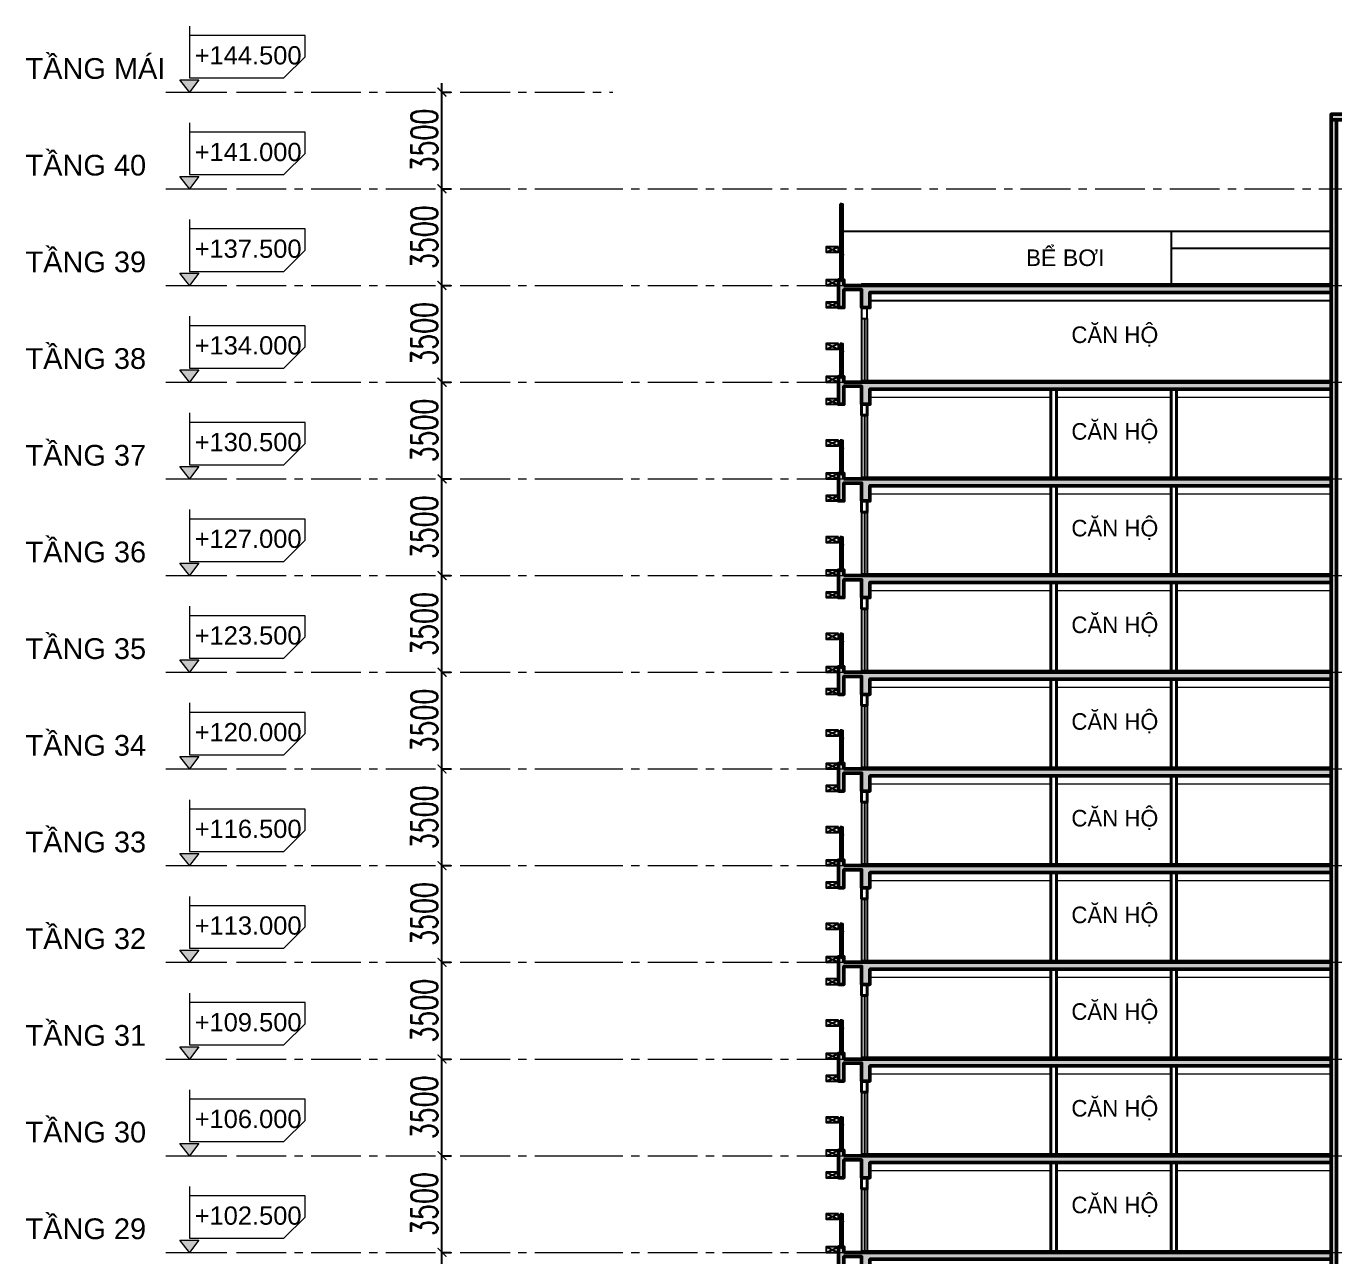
# Model space of a CAD drawing. Header units: millimetres. Extents: x 573003 to 1294762, y -9906 to 413061.
# Drawn here: x 1126753 to 1174097, y 116851 to 161362 of the extents above; entities that cross this region are included whole.
import ezdxf

# ---------------------------------------------------------------- set-up
doc = ezdxf.new("R2010")
doc.units = ezdxf.units.MM
doc.header["$MEASUREMENT"] = 0
doc.linetypes.add('HIDDEN', pattern=[0.375, 0.25, -0.125])
doc.linetypes.add('IMPORT-CE', pattern=[135, 90, -15, 15, -15])
doc.layers.get('DEFPOINTS').update_dxf_attribs({"color": 5, "lineweight": 0})
for name, color, linetype in [('A-ANNO-DIMS', 50, 'Continuous'), ('A-ANNO-ROOM', 50, 'Continuous'), ('A-ELEV-13FINE', 8, 'Continuous'), ('A-ELEV-15FINE', 1, 'Continuous'), ('A-ELEV-18LIGHT', 135, 'Continuous'), ('A-ELEV-40HEAVY', 90, 'Continuous'), ('A-ELEV-PATT 3', 251, 'Continuous'), ('A-FLOR-STRS', 1, 'Continuous'), ('A-GRID-01$0$A-ANNO-DIMS', 50, 'Continuous'), ('A-WALL-FNSH', 200, 'Continuous'), ('A-WALL-PATT', 251, 'Continuous'), ('HBA-DW-WIN', 1, 'Continuous')]:
    doc.layers.add(name, color=color, linetype=linetype)
for name, color, linetype, lineweight in [('KT-Chu viet', 255, 'Continuous', 20), ('KT-Kich thuoc', 159, 'Continuous', 18), ('KT-Net cat', 1, 'Continuous', 40), ('KT-Net cot', 2, 'Continuous', 50), ('KT-Net manh', 251, 'Continuous', 13), ('KT-Net thay', 7, 'Continuous', 25), ('KT-Net truc', 18, 'Continuous', 15), ('TEXT', 7, 'Continuous', 20)]:
    doc.layers.add(name, color=color, linetype=linetype, lineweight=lineweight)
doc.styles.add('Arial', font='arial.ttf')
doc.styles.add('DIM', font='vnsimli.shx', dxfattribs={"width": 0.7})
doc.styles.add('font unicode ccu', font='arial.ttf')
doc.styles.add('HBA-Text', font='GOTHIC.TTF')
doc.dimstyles.new('CCU  KT1-320 A1', dxfattribs={"dimscale": 320, "dimtxt": 3, "dimasz": 1, "dimexe": 1, "dimexo": 0, "dimgap": 0.5, "dimtad": 1, "dimdec": 0, "dimdsep": 46, "dimtxsty": 'DIM', "dimblk1": 'ARCHTICK', "dimblk2": 'ARCHTICK', "dimsah": 1, "dimcen": 0, "dimdle": 1, "dimclrd": 256, "dimclre": 256, "dimclrt": 31, "dimadec": 0, "dimazin": 0, "dimtfac": 1, "dimtdec": 0, "dimtix": 1, "dimtmove": 1, "dimatfit": 3, "dimldrblk": 'DOT', "dimfxl": 8, "dimtolj": 1, "dimarcsym": 0})

# ---------------------------------------------------------------- blocks, each defined once
blk = doc.blocks.new('_ARCHTICK')
at = {"color": 0, "linetype": 'ByBlock', "const_width": 0.15}
blk.add_lwpolyline([(-0.5, -0.5), (0.5, 0.5)], dxfattribs=at)
blk = doc.blocks.new('*D175')
at = {"layer": 'DEFPOINTS', "color": 0, "transparency": 16777216}
for p in [(0, 102500), (0, 102500), (0, 99000)]:
    blk.add_point(p, dxfattribs=at)
at = {"layer": 'KT-Kich thuoc', "lineweight": -2, "transparency": 16777216}
for p, q in [((0, 98680), (0, 102820)), ((0, 102500), (320, 102500)), ((0, 99000), (320, 99000))]:
    blk.add_line(p, q, dxfattribs=at)
at = {"layer": 'KT-Kich thuoc', "lineweight": -2, "transparency": 16777216, "xscale": 320, "yscale": 320, "zscale": 320}
for p, rotation in [((0, 102500), 90), ((0, 99000), 270)]:
    blk.add_blockref('_ARCHTICK', p, dxfattribs=dict(at, rotation=rotation))
at = {"layer": 'KT-Kich thuoc', "color": 31, "transparency": 16777216, "insert": (-640, 100750), "char_height": 960, "attachment_point": 5, "rotation": 90, "style": 'DIM'}
blk.add_mtext('\\A1;3500', dxfattribs=at)
blk = doc.blocks.new('_Dot')
at = {"color": 0, "linetype": 'ByBlock', "lineweight": -2}
blk.add_line((-0.5, 0), (-1, 0), dxfattribs=at)
at = {"color": 0, "linetype": 'ByBlock', "const_width": 0.5}
blk.add_lwpolyline([(-0.25, 0, 1), (0.25, 0, 1)], format="xyb", close=True, dxfattribs=at)
blk = doc.blocks.new('*D176')
at = {"layer": 'DEFPOINTS', "color": 0, "transparency": 16777216}
for p in [(0, 106000), (0, 106000), (0, 102500)]:
    blk.add_point(p, dxfattribs=at)
at = {"layer": 'KT-Kich thuoc', "lineweight": -2, "transparency": 16777216}
for p, q in [((0, 102180), (0, 106320)), ((0, 106000), (320, 106000)), ((0, 102500), (320, 102500))]:
    blk.add_line(p, q, dxfattribs=at)
at = {"layer": 'KT-Kich thuoc', "lineweight": -2, "transparency": 16777216, "xscale": 320, "yscale": 320, "zscale": 320}
for p, rotation in [((0, 106000), 90), ((0, 102500), 270)]:
    blk.add_blockref('_ARCHTICK', p, dxfattribs=dict(at, rotation=rotation))
at = {"layer": 'KT-Kich thuoc', "color": 31, "transparency": 16777216, "insert": (-640, 104250), "char_height": 960, "attachment_point": 5, "rotation": 90, "style": 'DIM'}
blk.add_mtext('\\A1;3500', dxfattribs=at)
blk = doc.blocks.new('*D177')
at = {"layer": 'DEFPOINTS', "color": 0, "transparency": 16777216}
for p in [(0, 109500), (0, 109500), (0, 106000)]:
    blk.add_point(p, dxfattribs=at)
at = {"layer": 'KT-Kich thuoc', "lineweight": -2, "transparency": 16777216}
for p, q in [((0, 105680), (0, 109820)), ((0, 109500), (320, 109500)), ((0, 106000), (320, 106000))]:
    blk.add_line(p, q, dxfattribs=at)
at = {"layer": 'KT-Kich thuoc', "lineweight": -2, "transparency": 16777216, "xscale": 320, "yscale": 320, "zscale": 320}
for p, rotation in [((0, 109500), 90), ((0, 106000), 270)]:
    blk.add_blockref('_ARCHTICK', p, dxfattribs=dict(at, rotation=rotation))
at = {"layer": 'KT-Kich thuoc', "color": 31, "transparency": 16777216, "insert": (-640, 107750), "char_height": 960, "attachment_point": 5, "rotation": 90, "style": 'DIM'}
blk.add_mtext('\\A1;3500', dxfattribs=at)
blk = doc.blocks.new('*D178')
at = {"layer": 'DEFPOINTS', "color": 0, "transparency": 16777216}
for p in [(0, 113000), (0, 113000), (0, 109500)]:
    blk.add_point(p, dxfattribs=at)
at = {"layer": 'KT-Kich thuoc', "lineweight": -2, "transparency": 16777216}
for p, q in [((0, 109180), (0, 113320)), ((0, 113000), (320, 113000)), ((0, 109500), (320, 109500))]:
    blk.add_line(p, q, dxfattribs=at)
at = {"layer": 'KT-Kich thuoc', "lineweight": -2, "transparency": 16777216, "xscale": 320, "yscale": 320, "zscale": 320}
for p, rotation in [((0, 113000), 90), ((0, 109500), 270)]:
    blk.add_blockref('_ARCHTICK', p, dxfattribs=dict(at, rotation=rotation))
at = {"layer": 'KT-Kich thuoc', "color": 31, "transparency": 16777216, "insert": (-640, 111250), "char_height": 960, "attachment_point": 5, "rotation": 90, "style": 'DIM'}
blk.add_mtext('\\A1;3500', dxfattribs=at)
blk = doc.blocks.new('*D179')
at = {"layer": 'DEFPOINTS', "color": 0, "transparency": 16777216}
for p in [(0, 116500), (0, 116500), (0, 113000)]:
    blk.add_point(p, dxfattribs=at)
at = {"layer": 'KT-Kich thuoc', "lineweight": -2, "transparency": 16777216}
for p, q in [((0, 112680), (0, 116820)), ((0, 116500), (320, 116500)), ((0, 113000), (320, 113000))]:
    blk.add_line(p, q, dxfattribs=at)
at = {"layer": 'KT-Kich thuoc', "lineweight": -2, "transparency": 16777216, "xscale": 320, "yscale": 320, "zscale": 320}
for p, rotation in [((0, 116500), 90), ((0, 113000), 270)]:
    blk.add_blockref('_ARCHTICK', p, dxfattribs=dict(at, rotation=rotation))
at = {"layer": 'KT-Kich thuoc', "color": 31, "transparency": 16777216, "insert": (-640, 114750), "char_height": 960, "attachment_point": 5, "rotation": 90, "style": 'DIM'}
blk.add_mtext('\\A1;3500', dxfattribs=at)
blk = doc.blocks.new('*D180')
at = {"layer": 'DEFPOINTS', "color": 0, "transparency": 16777216}
for p in [(0, 120000), (0, 120000), (0, 116500)]:
    blk.add_point(p, dxfattribs=at)
at = {"layer": 'KT-Kich thuoc', "lineweight": -2, "transparency": 16777216}
for p, q in [((0, 116180), (0, 120320)), ((0, 120000), (320, 120000)), ((0, 116500), (320, 116500))]:
    blk.add_line(p, q, dxfattribs=at)
at = {"layer": 'KT-Kich thuoc', "lineweight": -2, "transparency": 16777216, "xscale": 320, "yscale": 320, "zscale": 320}
for p, rotation in [((0, 120000), 90), ((0, 116500), 270)]:
    blk.add_blockref('_ARCHTICK', p, dxfattribs=dict(at, rotation=rotation))
at = {"layer": 'KT-Kich thuoc', "color": 31, "transparency": 16777216, "insert": (-640, 118250), "char_height": 960, "attachment_point": 5, "rotation": 90, "style": 'DIM'}
blk.add_mtext('\\A1;3500', dxfattribs=at)
blk = doc.blocks.new('*D181')
at = {"layer": 'DEFPOINTS', "color": 0, "transparency": 16777216}
for p in [(0, 123500), (0, 123500), (0, 120000)]:
    blk.add_point(p, dxfattribs=at)
at = {"layer": 'KT-Kich thuoc', "lineweight": -2, "transparency": 16777216}
for p, q in [((0, 119680), (0, 123820)), ((0, 123500), (320, 123500)), ((0, 120000), (320, 120000))]:
    blk.add_line(p, q, dxfattribs=at)
at = {"layer": 'KT-Kich thuoc', "lineweight": -2, "transparency": 16777216, "xscale": 320, "yscale": 320, "zscale": 320}
for p, rotation in [((0, 123500), 90), ((0, 120000), 270)]:
    blk.add_blockref('_ARCHTICK', p, dxfattribs=dict(at, rotation=rotation))
at = {"layer": 'KT-Kich thuoc', "color": 31, "transparency": 16777216, "insert": (-640, 121750), "char_height": 960, "attachment_point": 5, "rotation": 90, "style": 'DIM'}
blk.add_mtext('\\A1;3500', dxfattribs=at)
blk = doc.blocks.new('*D182')
at = {"layer": 'DEFPOINTS', "color": 0, "transparency": 16777216}
for p in [(0, 127000), (0, 127000), (0, 123500)]:
    blk.add_point(p, dxfattribs=at)
at = {"layer": 'KT-Kich thuoc', "lineweight": -2, "transparency": 16777216}
for p, q in [((0, 123180), (0, 127320)), ((0, 127000), (320, 127000)), ((0, 123500), (320, 123500))]:
    blk.add_line(p, q, dxfattribs=at)
at = {"layer": 'KT-Kich thuoc', "lineweight": -2, "transparency": 16777216, "xscale": 320, "yscale": 320, "zscale": 320}
for p, rotation in [((0, 127000), 90), ((0, 123500), 270)]:
    blk.add_blockref('_ARCHTICK', p, dxfattribs=dict(at, rotation=rotation))
at = {"layer": 'KT-Kich thuoc', "color": 31, "transparency": 16777216, "insert": (-640, 125250), "char_height": 960, "attachment_point": 5, "rotation": 90, "style": 'DIM'}
blk.add_mtext('\\A1;3500', dxfattribs=at)
blk = doc.blocks.new('*D183')
at = {"layer": 'DEFPOINTS', "color": 0, "transparency": 16777216}
for p in [(0, 130500), (0, 130500), (0, 127000)]:
    blk.add_point(p, dxfattribs=at)
at = {"layer": 'KT-Kich thuoc', "lineweight": -2, "transparency": 16777216}
for p, q in [((0, 126680), (0, 130820)), ((0, 130500), (320, 130500)), ((0, 127000), (320, 127000))]:
    blk.add_line(p, q, dxfattribs=at)
at = {"layer": 'KT-Kich thuoc', "lineweight": -2, "transparency": 16777216, "xscale": 320, "yscale": 320, "zscale": 320}
for p, rotation in [((0, 130500), 90), ((0, 127000), 270)]:
    blk.add_blockref('_ARCHTICK', p, dxfattribs=dict(at, rotation=rotation))
at = {"layer": 'KT-Kich thuoc', "color": 31, "transparency": 16777216, "insert": (-640, 128750), "char_height": 960, "attachment_point": 5, "rotation": 90, "style": 'DIM'}
blk.add_mtext('\\A1;3500', dxfattribs=at)
blk = doc.blocks.new('*D189')
at = {"layer": 'DEFPOINTS', "color": 0, "transparency": 16777216}
for p in [(0, 134000), (0, 134000), (0, 130500)]:
    blk.add_point(p, dxfattribs=at)
at = {"layer": 'KT-Kich thuoc', "lineweight": -2, "transparency": 16777216}
for p, q in [((0, 130180), (0, 134320)), ((0, 134000), (320, 134000)), ((0, 130500), (320, 130500))]:
    blk.add_line(p, q, dxfattribs=at)
at = {"layer": 'KT-Kich thuoc', "lineweight": -2, "transparency": 16777216, "xscale": 320, "yscale": 320, "zscale": 320}
for p, rotation in [((0, 134000), 90), ((0, 130500), 270)]:
    blk.add_blockref('_ARCHTICK', p, dxfattribs=dict(at, rotation=rotation))
at = {"layer": 'KT-Kich thuoc', "color": 31, "transparency": 16777216, "insert": (-640, 132250), "char_height": 960, "attachment_point": 5, "rotation": 90, "style": 'DIM'}
blk.add_mtext('\\A1;3500', dxfattribs=at)
blk = doc.blocks.new('*D190')
at = {"layer": 'DEFPOINTS', "color": 0, "transparency": 16777216}
for p in [(0, 137500), (0, 137500), (0, 134000)]:
    blk.add_point(p, dxfattribs=at)
at = {"layer": 'KT-Kich thuoc', "lineweight": -2, "transparency": 16777216}
for p, q in [((0, 133680), (0, 137820)), ((0, 137500), (320, 137500)), ((0, 134000), (320, 134000))]:
    blk.add_line(p, q, dxfattribs=at)
at = {"layer": 'KT-Kich thuoc', "lineweight": -2, "transparency": 16777216, "xscale": 320, "yscale": 320, "zscale": 320}
for p, rotation in [((0, 137500), 90), ((0, 134000), 270)]:
    blk.add_blockref('_ARCHTICK', p, dxfattribs=dict(at, rotation=rotation))
at = {"layer": 'KT-Kich thuoc', "color": 31, "transparency": 16777216, "insert": (-640, 135750), "char_height": 960, "attachment_point": 5, "rotation": 90, "style": 'DIM'}
blk.add_mtext('\\A1;3500', dxfattribs=at)
blk = doc.blocks.new('*D191')
at = {"layer": 'DEFPOINTS', "color": 0, "transparency": 16777216}
for p in [(0, 141000), (0, 141000), (0, 137500)]:
    blk.add_point(p, dxfattribs=at)
at = {"layer": 'KT-Kich thuoc', "lineweight": -2, "transparency": 16777216}
for p, q in [((0, 137180), (0, 141320)), ((0, 141000), (320, 141000)), ((0, 137500), (320, 137500))]:
    blk.add_line(p, q, dxfattribs=at)
at = {"layer": 'KT-Kich thuoc', "lineweight": -2, "transparency": 16777216, "xscale": 320, "yscale": 320, "zscale": 320}
for p, rotation in [((0, 141000), 90), ((0, 137500), 270)]:
    blk.add_blockref('_ARCHTICK', p, dxfattribs=dict(at, rotation=rotation))
at = {"layer": 'KT-Kich thuoc', "color": 31, "transparency": 16777216, "insert": (-640, 139250), "char_height": 960, "attachment_point": 5, "rotation": 90, "style": 'DIM'}
blk.add_mtext('\\A1;3500', dxfattribs=at)
blk = doc.blocks.new('*D192')
at = {"layer": 'DEFPOINTS', "color": 0, "transparency": 16777216}
for p in [(0, 144500), (0, 144500), (0, 141000)]:
    blk.add_point(p, dxfattribs=at)
at = {"layer": 'KT-Kich thuoc', "lineweight": -2, "transparency": 16777216}
for p, q in [((0, 140680), (0, 144820)), ((0, 144500), (320, 144500)), ((0, 141000), (320, 141000))]:
    blk.add_line(p, q, dxfattribs=at)
at = {"layer": 'KT-Kich thuoc', "lineweight": -2, "transparency": 16777216, "xscale": 320, "yscale": 320, "zscale": 320}
for p, rotation in [((0, 144500), 90), ((0, 141000), 270)]:
    blk.add_blockref('_ARCHTICK', p, dxfattribs=dict(at, rotation=rotation))
at = {"layer": 'KT-Kich thuoc', "color": 31, "transparency": 16777216, "insert": (-640, 142750), "char_height": 960, "attachment_point": 5, "rotation": 90, "style": 'DIM'}
blk.add_mtext('\\A1;3500', dxfattribs=at)
blk = doc.blocks.new('A$C61654A8E')
blk.add_hatch(color=256).paths.add_polyline_path([(-137, 178), (0, 0), (137, 178)])
blk.add_line((-341, 0), (341, 0))
for points in [[(0, 956), (0, 819)], [(-137, 178), (137, 178), (0, 0), (-137, 178)]]:
    blk.add_lwpolyline(points)
blk.add_lwpolyline([(1678, 512), (1678, 819), (0, 819), (0, 205), (1371, 205)], close=True)
blk = doc.blocks.new('coscaodotudong')
at = {"xscale": 0.8324273823791946, "yscale": 0.8324273823791946, "zscale": 0.8324273823791946}
blk.add_blockref('A$C61654A8E', (0, 0), dxfattribs=at)
at = {"layer": 'KT-Chu viet', "style": 'font unicode ccu'}
blk.add_attdef('%%P0.000', (64, 334), '', height=220, dxfattribs=at)
blk = doc.blocks.new('1')
at = {"layer": 'A-GRID-01$0$A-ANNO-DIMS'}
for p, q in [((-85207, -52456), (-84757, -52256)), ((-85207, -52256), (-84757, -52456))]:
    blk.add_line(p, q, dxfattribs=at)
at = {"layer": 'A-GRID-01$0$A-ANNO-DIMS', "elevation": 0}
blk.add_lwpolyline([(-84757, -52256), (-85207, -52256), (-85207, -52456), (-84757, -52456)], close=True, dxfattribs=at)
blk = doc.blocks.new('Floor-ST')
at = {"layer": 'A-WALL-PATT', "extrusion": (2.65424e-07, 2.87023e-18, 1)}
h = blk.add_hatch(color=256, dxfattribs=at)
h.dxf.hatch_style = 1
h.paths.add_polyline_path([(-57063, 0), (-39427, 0), (-39427, -250), (-56122, -250), (-56122, -800), (-56422, -800), (-56422, -150), (-57063, -150), (-57063, -800), (-57263, -800), (-57263, 200), (-57063, 200)])
at = {"layer": 'A-ANNO-DIMS', "extrusion": (2.65421e-07, 4.99413e-07, 1), "elevation": -2}
for points in [[(-57195, 200), (-57195, 1400)], [(-57145, 200), (-57145, 1400)]]:
    blk.add_lwpolyline(points, dxfattribs=at)
at = {"layer": 'A-ANNO-DIMS', "extrusion": (2.65421e-07, 4.99413e-07, 1), "elevation": -1}
blk.add_lwpolyline([(-57077, 200), (-57263, 200), (-57263, 188), (-57077, 188)], close=True, dxfattribs=at)
at = {"layer": 'A-ELEV-13FINE', "extrusion": (2.65421e-07, 4.99413e-07, 1)}
blk.add_line((-56222, 2300, -1), (-56222, 0, -1), dxfattribs=at)
at = {"layer": 'A-ELEV-13FINE', "extrusion": (2.65421e-07, 4.99413e-07, 1), "elevation": -1}
for points in [[(-56322, 2300), (-56322, 50)], [(-39427, 50), (-56222, 50)]]:
    blk.add_lwpolyline(points, dxfattribs=at)
at = {"layer": 'A-ELEV-15FINE', "linetype": 'Continuous', "extrusion": (2.65421e-07, 4.99413e-07, 1), "elevation": -2}
for points in [[(-57145, 1120), (-57120, 1120)], [(-57145, 1110), (-57120, 1110)], [(-57145, 365), (-57120, 365)], [(-57145, 355), (-57120, 355)]]:
    blk.add_lwpolyline(points, dxfattribs=at)
at = {"layer": 'A-ELEV-15FINE', "linetype": 'Continuous', "extrusion": (2.65421e-07, 4.99413e-07, 1), "elevation": -1}
for points in [[(-57097, 1102), (-57100, 1102), (-57100, 1127), (-57097, 1127)], [(-57097, 372), (-57100, 372), (-57100, 347), (-57097, 347)]]:
    blk.add_lwpolyline(points, close=True, dxfattribs=at)
at = {"layer": 'A-ELEV-15FINE', "extrusion": (2.65421e-07, 4.99413e-07, 1), "elevation": -1}
for points in [[(-57235, 205), (-57213, 205), (-57213, 200), (-57235, 200)], [(-57105, 205), (-57127, 205), (-57127, 200), (-57105, 200)]]:
    blk.add_lwpolyline(points, close=True, dxfattribs=at)
at = {"layer": 'A-ELEV-15FINE', "extrusion": (2.65421e-07, 4.99413e-07, 1), "elevation": -2}
for points in [[(-57228, 205), (-57228, 208), (-57219, 208), (-57219, 205)], [(-57112, 205), (-57112, 208), (-57120, 208), (-57120, 205)]]:
    blk.add_lwpolyline(points, dxfattribs=at)
at = {"layer": 'A-ELEV-15FINE', "linetype": 'HIDDEN', "extrusion": (2.65421e-07, 4.99413e-07, 1), "elevation": -2}
for points in [[(-57219, 200), (-57219, 123), (-57228, 123), (-57228, 200)], [(-57120, 200), (-57120, 123), (-57112, 123), (-57112, 200)]]:
    blk.add_lwpolyline(points, dxfattribs=at)
at = {"layer": 'A-ELEV-18LIGHT', "extrusion": (2.65421e-07, 4.99413e-07, 1), "elevation": -2}
blk.add_lwpolyline([(-57100, 265), (-57105, 260), (-57115, 260), (-57120, 265), (-57120, 1395), (-57115, 1400), (-57105, 1400), (-57100, 1395), (-57100, 265)], dxfattribs=at)
at = {"layer": 'A-ELEV-40HEAVY', "extrusion": (2.65421e-07, 4.99413e-07, 1)}
blk.add_line((-57063, 200, -2), (-57263, 200, -2), dxfattribs=at)
at = {"layer": 'A-ELEV-40HEAVY', "extrusion": (2.65421e-07, 4.99413e-07, 1), "elevation": -1}
blk.add_lwpolyline([(-56422, 0), (-56422, 0)], dxfattribs=at)
at = {"layer": 'A-ELEV-PATT 3', "linetype": 'Continuous', "extrusion": (2.65421e-07, 4.99413e-07, 1)}
for p, q in [((-57116, 261, -2), (-57116, 1399, -2)), ((-57110, 260, -2), (-57110, 1400, -2)), ((-57103, 261, -2), (-57103, 1399, -2))]:
    blk.add_line(p, q, dxfattribs=at)
at = {"layer": 'A-GRID-01$0$A-ANNO-DIMS', "extrusion": (2.65421e-07, 4.99413e-07, 1)}
blk.add_line((-57145, 1400, -2), (-57195, 1400, -2), dxfattribs=at)
at = {"layer": 'A-GRID-01$0$A-ANNO-DIMS', "extrusion": (2.65421e-07, 4.99413e-07, 1), "elevation": -1}
blk.add_lwpolyline([(-57263, 1265), (-57263, 1285), (-57195, 1285), (-57195, 1265)], close=True, dxfattribs=at)
at = {"layer": 'HBA-DW-WIN', "ltscale": 5, "extrusion": (2.65421e-07, 4.99413e-07, 1), "elevation": -1}
blk.add_lwpolyline([(-56222, 50), (-56422, 50), (-56422, 0), (-56222, 0)], close=True, dxfattribs=at)
at = {"layer": 'KT-Net cat', "elevation": -167}
for points in [[(-49570, 0), (-49570, 3250), (-49370, 3250), (-49370, 0)], [(-45220, 0), (-45220, 3250), (-45020, 3250), (-45020, 0)]]:
    blk.add_lwpolyline(points, close=True, dxfattribs=at)
at = {"layer": 'KT-Net cat', "extrusion": (2.65424e-07, 2.87652e-18, 1), "elevation": -1}
blk.add_lwpolyline([(-56422, 2700), (-56422, 2300), (-56222, 2300), (-56222, 2700)], dxfattribs=at)
at = {"layer": 'KT-Net cot', "extrusion": (6.02556e-07, 6.46625e-18, 1), "elevation": -1}
blk.add_lwpolyline([(-57063, 0), (-39427, 0), (-39427, -250), (-56122, -250), (-56122, -800), (-56422, -800), (-56422, -150), (-57063, -150), (-57063, -800), (-57263, -800), (-57263, 200), (-57063, 200), (-57063, 0)], dxfattribs=at)
at = {"layer": 'KT-Net manh', "extrusion": (2.65421e-07, 4.99413e-07, 1), "elevation": -1}
for points in [[(-49570, 2950), (-56122, 2950)], [(-45220, 2950), (-49370, 2950)], [(-39427, 2950), (-45020, 2950)]]:
    blk.add_lwpolyline(points, dxfattribs=at)
at = {"layer": 'KT-Net thay', "extrusion": (2.65421e-07, 4.99413e-07, 1)}
blk.add_line((-56422, 2300, -1), (-56422, 0, -1), dxfattribs=at)
at = {"layer": 'A-GRID-01$0$A-ANNO-DIMS', "extrusion": (2.65421e-07, 4.99413e-07, 1), "rotation": 0.000326779722162424}
for p in [(27494, 53657, -1), (27494, 52457, -1), (27494, 51657, -1)]:
    blk.add_blockref('1', p, dxfattribs=at)
blk = doc.blocks.new('A$C52FE36A4')
at = {"layer": 'A-ANNO-ROOM', "ltscale": 800, "extrusion": (2.65424e-07, 1.15182e-05, 1), "insert": (1743, 960, 4), "char_height": 600, "width": 6000, "attachment_point": 2, "text_direction": (1, 0, 0), "style": 'HBA-Text'}
blk.add_mtext('CĂN H{\\fArial|b0|i0|c0|p34;Ộ}', dxfattribs=at)
blk = doc.blocks.new('Levels')
at = {"layer": 'KT-Kich thuoc'}
for p, q in [((-9998.9, 144500), (-7793.2, 144500)), ((-9998.9, 141000, 0), (-7793.2, 141000, 0)), ((-9998.9, 137500, 0), (-7793.2, 137500, 0)), ((-9998.9, 134000, 0), (-7793.2, 134000, 0)), ((-9998.9, 130500, 0), (-7793.2, 130500, 0)), ((-9998.9, 127000, 0), (-7793.2, 127000, 0)), ((-9998.9, 123500, 0), (-7793.2, 123500, 0)), ((-9998.9, 120000, 0), (-7793.2, 120000, 0)), ((-9998.9, 116500, 0), (-7793.2, 116500, 0)), ((-9998.9, 113000, 0), (-7793.2, 113000, 0)), ((-9998.9, 109500, 0), (-7793.2, 109500, 0)), ((-9998.9, 106000, 0), (-7793.2, 106000, 0)), ((-9998.9, 102500, 0), (-7793.2, 102500, 0))]:
    blk.add_line(p, q, dxfattribs=at)
at = {"layer": 'KT-Net truc', "linetype": 'IMPORT-CE', "ltscale": 20, "elevation": 0}
for points in [[(-7437.9, 144500), (6189, 144500)], [(-7437.9, 141000), (6189, 141000)], [(-7437.9, 137500), (6189, 137500)], [(-7437.9, 134000), (6189, 134000)], [(-7437.9, 130500), (6189, 130500)], [(-7437.9, 127000), (6189, 127000)], [(-7437.9, 123500), (6189, 123500)], [(-7437.9, 120000), (6189, 120000)], [(-7437.9, 116500), (6189, 116500)], [(-7437.9, 113000), (6189, 113000)], [(-7437.9, 109500), (6189, 109500)], [(-7437.9, 106000), (6189, 106000)], [(-7437.9, 102500), (6189, 102500)]]:
    blk.add_lwpolyline(points, dxfattribs=at)
at = {"layer": 'KT-Chu viet', "xscale": 3, "yscale": 3, "zscale": 3}
for p, values in [((-9146.4, 144500), {'%%P0.000': '+144.500'}), ((-9146.4, 141000, 0), {'%%P0.000': '+141.000'}), ((-9146.4, 137500, 0), {'%%P0.000': '+137.500'}), ((-9146.4, 134000, 0), {'%%P0.000': '+134.000'}), ((-9146.4, 130500, 0), {'%%P0.000': '+130.500'}), ((-9146.4, 127000, 0), {'%%P0.000': '+127.000'}), ((-9146.4, 123500, 0), {'%%P0.000': '+123.500'}), ((-9146.4, 120000, 0), {'%%P0.000': '+120.000'}), ((-9146.4, 116500, 0), {'%%P0.000': '+116.500'}), ((-9146.4, 113000, 0), {'%%P0.000': '+113.000'}), ((-9146.4, 109500, 0), {'%%P0.000': '+109.500'}), ((-9146.4, 106000, 0), {'%%P0.000': '+106.000'}), ((-9146.4, 102500, 0), {'%%P0.000': '+102.500'})]:
    blk.add_blockref('coscaodotudong', p, dxfattribs=at).add_auto_attribs(values)
at = {"layer": 'TEXT', "char_height": 750, "width": 5299.69, "attachment_point": 1, "style": 'Arial'}
for s, insert in [('TẦNG MÁI', (-15078.7, 145729.8, 0)), ('TẦNG 40', (-15078.7, 142229.8, 0)), ('TẦNG 39', (-15078.7, 138729.8, 0)), ('TẦNG 38', (-15078.7, 135229.8, 0)), ('TẦNG 37', (-15078.7, 131729.8, 0)), ('TẦNG 36', (-15078.7, 128229.8, 0)), ('TẦNG 35', (-15078.7, 124729.8, 0)), ('TẦNG 34', (-15078.7, 121229.8, 0)), ('TẦNG 33', (-15078.7, 117729.8, 0)), ('TẦNG 32', (-15078.7, 114229.8, 0)), ('TẦNG 31', (-15078.7, 110729.8, 0)), ('TẦNG 30', (-15078.7, 107229.8, 0)), ('TẦNG 29', (-15078.7, 103729.8, 0))]:
    blk.add_mtext(s, dxfattribs=dict(at, insert=insert))
at = {"layer": 'KT-Kich thuoc'}
for base, p1, p2, picture, middle in [((0, 144500), (0, 141000), (0, 144500), '*D192', (-640, 142750)), ((0, 141000), (0, 137500), (0, 141000), '*D191', (-640, 139250)), ((0, 137500), (0, 134000), (0, 137500), '*D190', (-640, 135750)), ((0, 134000), (0, 130500), (0, 134000), '*D189', (-640, 132250)), ((0, 130500), (0, 127000), (0, 130500), '*D183', (-640, 128750)), ((0, 127000), (0, 123500), (0, 127000), '*D182', (-640, 125250)), ((0, 123500), (0, 120000), (0, 123500), '*D181', (-640, 121750)), ((0, 120000), (0, 116500), (0, 120000), '*D180', (-640, 118250)), ((0, 116500), (0, 113000), (0, 116500), '*D179', (-640, 114750)), ((0, 113000), (0, 109500), (0, 113000), '*D178', (-640, 111250)), ((0, 109500), (0, 106000), (0, 109500), '*D177', (-640, 107750)), ((0, 106000), (0, 102500), (0, 106000), '*D176', (-640, 104250)), ((0, 102500), (0, 99000), (0, 102500), '*D175', (-640, 100750))]:
    dim = blk.add_linear_dim(base=base, p1=p1, p2=p2, angle=90, dimstyle='CCU  KT1-320 A1', dxfattribs=at)
    dim.commit()
    dim.dimension.update_dxf_attribs({"geometry": picture, "text_midpoint": middle})

msp = doc.modelspace()

# ---------------------------------------------------------------- hatches: boundary and pattern name
at = {"layer": 'A-WALL-PATT', "extrusion": (2.45682e-18, 7.53123e-06, 1)}
h = msp.add_hatch(color=256, dxfattribs=at)
h.dxf.hatch_style = 1
h.paths.add_polyline_path([(1174197, 475.6), (1173996.8, 475.6), (1173996.8, 157975.6), (1174197, 157975.6)])
h.paths.add_polyline_path([(1177347.1, 475.6), (1177147, 475.6), (1177147, 157975.6), (1177347.1, 157975.6)])
h.paths.add_polyline_path([(1173996.8, 157975.6), (1177347.1, 157975.6), (1177347.1, 158175.6), (1173996.8, 158175.6)])
at = {"layer": 'A-WALL-PATT', "extrusion": (2.65424e-07, 1.12124e-05, 1)}
h = msp.add_hatch(color=256, dxfattribs=at)
h.dxf.hatch_style = 1
h.paths.add_polyline_path([(1156361.3, 151975.6), (1173996.8, 151975.6), (1173996.8, 151725.6), (1157301.4, 151725.6), (1157301.4, 151175.6), (1157001.4, 151175.6), (1157001.4, 151825.6), (1156361.3, 151825.6), (1156361.3, 151175.6), (1156161.3, 151175.6), (1156161.3, 152175.6), (1156361.3, 152175.6)])
h = msp.add_hatch(color=256, dxfattribs=at)
h.dxf.hatch_style = 1
h.paths.add_polyline_path([(1156361.3, 148475.6), (1173996.8, 148475.6), (1173996.8, 148225.6), (1157301.4, 148225.6), (1157301.4, 147675.6), (1157001.4, 147675.6), (1157001.4, 148325.6), (1156361.3, 148325.6), (1156361.3, 147675.6), (1156161.3, 147675.6), (1156161.3, 148675.6), (1156361.3, 148675.6)])

# ---------------------------------------------------------------- linework, layer by layer
at = {"layer": 'A-ANNO-DIMS', "extrusion": (2.65421e-07, 1.17119e-05, 1), "elevation": -13}
for points in [[(1156229.1, 152175.6), (1156229.1, 154925.7)], [(1156279.1, 152175.6), (1156279.1, 154925.7)], [(1156229.1, 148675.6), (1156229.1, 149875.6)], [(1156279.1, 148675.6), (1156279.1, 149875.6)]]:
    msp.add_lwpolyline(points, dxfattribs=at)
at = {"layer": 'A-ANNO-DIMS', "extrusion": (2.65421e-07, 1.17119e-05, 1), "elevation": -12.6}
for points in [[(1156346.9, 152175.6), (1156161.3, 152175.6), (1156161.3, 152163.6), (1156346.9, 152163.6)], [(1156346.9, 148675.6), (1156161.3, 148675.6), (1156161.3, 148663.6), (1156346.9, 148663.6)]]:
    msp.add_lwpolyline(points, close=True, dxfattribs=at)
at = {"layer": 'A-ELEV-13FINE', "extrusion": (2.65421e-07, 1.17119e-05, 1)}
for p, q in [((1157001.4, 150775.6, -14.1), (1157001.4, 148475.6, -14.1)), ((1157201.4, 150775.6, -14.1), (1157201.4, 148475.6, -14.1))]:
    msp.add_line(p, q, dxfattribs=at)
for points, elevation in [([(1173996.8, 152025.7), (1157201.4, 152025.6)], -12.6), ([(1173996.8, 151425.7), (1157301.4, 151425.6)], -12.6), ([(1157101.4, 150775.6), (1157101.4, 148525.6)], -12), ([(1173996.8, 148525.7), (1157201.4, 148525.6)], -12.6)]:
    msp.add_lwpolyline(points, dxfattribs=dict(at, elevation=elevation))
at = {"layer": 'A-ELEV-15FINE', "linetype": 'Continuous', "extrusion": (2.65421e-07, 1.17119e-05, 1), "elevation": -13}
for points in [[(1156279.1, 153095.6), (1156304.1, 153095.6)], [(1156279.1, 153085.6), (1156304.1, 153085.6)], [(1156279.1, 152340.6), (1156304.1, 152340.6)], [(1156279.1, 152330.6), (1156304.1, 152330.6)], [(1156279.1, 149595.6), (1156304.1, 149595.6)], [(1156279.1, 149585.6), (1156304.1, 149585.6)], [(1156279.1, 148840.6), (1156304.1, 148840.6)], [(1156279.1, 148830.6), (1156304.1, 148830.6)]]:
    msp.add_lwpolyline(points, dxfattribs=at)
at = {"layer": 'A-ELEV-15FINE', "linetype": 'Continuous', "extrusion": (2.65421e-07, 1.17119e-05, 1), "elevation": -12.6}
for points in [[(1156326.9, 153078.1), (1156324.1, 153078.1), (1156324.1, 153103.1), (1156326.9, 153103.1)], [(1156326.9, 152348.1), (1156324.1, 152348.1), (1156324.1, 152323.1), (1156326.9, 152323.1)], [(1156326.9, 149578.1), (1156324.1, 149578.1), (1156324.1, 149603.1), (1156326.9, 149603.1)], [(1156326.9, 148848.1), (1156324.1, 148848.1), (1156324.1, 148823.1), (1156326.9, 148823.1)]]:
    msp.add_lwpolyline(points, close=True, dxfattribs=at)
at = {"layer": 'A-ELEV-15FINE', "extrusion": (2.65421e-07, 1.17119e-05, 1), "elevation": -12.6}
for points in [[(1156189.3, 152180.9), (1156211.1, 152180.9), (1156211.1, 152175.6), (1156189.3, 152175.6)], [(1156318.9, 152180.9), (1156297.1, 152180.9), (1156297.1, 152175.6), (1156318.9, 152175.6)], [(1156189.3, 148680.9), (1156211.1, 148680.9), (1156211.1, 148675.6), (1156189.3, 148675.6)], [(1156318.9, 148680.9), (1156297.1, 148680.9), (1156297.1, 148675.6), (1156318.9, 148675.6)]]:
    msp.add_lwpolyline(points, close=True, dxfattribs=at)
at = {"layer": 'A-ELEV-15FINE', "extrusion": (2.65421e-07, 1.17119e-05, 1), "elevation": -13}
for points in [[(1156196, 152180.9), (1156196, 152183.9), (1156204.4, 152183.9), (1156204.4, 152180.9)], [(1156312.2, 152180.9), (1156312.2, 152183.9), (1156303.8, 152183.9), (1156303.8, 152180.9)], [(1156196, 148680.9), (1156196, 148683.9), (1156204.4, 148683.9), (1156204.4, 148680.9)], [(1156312.2, 148680.9), (1156312.2, 148683.9), (1156303.8, 148683.9), (1156303.8, 148680.9)]]:
    msp.add_lwpolyline(points, dxfattribs=at)
at = {"layer": 'A-ELEV-15FINE', "linetype": 'HIDDEN', "extrusion": (2.65421e-07, 1.17119e-05, 1), "elevation": -13}
for points in [[(1156204.4, 152175.6), (1156204.4, 152099), (1156196, 152099), (1156196, 152175.6)], [(1156303.8, 152175.6), (1156303.8, 152099), (1156312.2, 152099), (1156312.2, 152175.6)], [(1156204.4, 148675.6), (1156204.4, 148599), (1156196, 148599), (1156196, 148675.6)], [(1156303.8, 148675.6), (1156303.8, 148599), (1156312.2, 148599), (1156312.2, 148675.6)]]:
    msp.add_lwpolyline(points, dxfattribs=at)
at = {"layer": 'A-ELEV-18LIGHT', "extrusion": (2.65421e-07, 1.17119e-05, 1), "elevation": -13}
for points in [[(1156324.1, 152240.6), (1156319.1, 152235.6), (1156309.1, 152235.6), (1156304.1, 152240.6), (1156304.1, 154920.7), (1156309.1, 154925.7), (1156319.1, 154925.7), (1156324.1, 154920.7), (1156324.1, 152240.6)], [(1156324.1, 148740.6), (1156319.1, 148735.6), (1156309.1, 148735.6), (1156304.1, 148740.6), (1156304.1, 149870.6), (1156309.1, 149875.6), (1156319.1, 149875.6), (1156324.1, 149870.6), (1156324.1, 148740.6)]]:
    msp.add_lwpolyline(points, dxfattribs=at)
at = {"layer": 'A-ELEV-40HEAVY', "extrusion": (2.65421e-07, 1.17119e-05, 1)}
for p, q in [((1156361.3, 152175.6, -15.1), (1156161.3, 152175.6, -15.1)), ((1156361.3, 148675.6, -15), (1156161.3, 148675.6, -15))]:
    msp.add_line(p, q, dxfattribs=at)
at = {"layer": 'A-ELEV-40HEAVY', "extrusion": (2.65421e-07, 1.17119e-05, 1), "elevation": -12}
for points in [[(1157001.4, 151975.6), (1157001.4, 151975.6)], [(1157001.4, 148475.6), (1157001.4, 148475.6)]]:
    msp.add_lwpolyline(points, dxfattribs=at)
at = {"layer": 'A-ELEV-PATT 3', "linetype": 'Continuous', "extrusion": (2.65421e-07, 1.17119e-05, 1)}
for p, q in [((1156307.7, 152237, -15.1), (1156307.7, 154924.3, -14.8)), ((1156314.1, 152235.6, -15.1), (1156314.1, 154925.7, -14.8)), ((1156320.4, 152237, -15.1), (1156320.4, 154924.3, -14.8)), ((1156307.7, 148737, -15), (1156307.7, 149874.3, -15)), ((1156314.1, 148735.6, -15), (1156314.1, 149875.6, -15)), ((1156320.4, 148737, -15), (1156320.4, 149874.3, -15))]:
    msp.add_line(p, q, dxfattribs=at)
at = {"layer": 'A-FLOR-STRS', "extrusion": (2.65424e-07, 1.12124e-05, 1), "elevation": -12.1}
msp.add_lwpolyline([(1157001.4, 151175.6), (1157001.4, 150775.6), (1157201.4, 150775.6), (1157201.4, 151175.6)], dxfattribs=at)
at = {"layer": 'A-GRID-01$0$A-ANNO-DIMS', "extrusion": (2.65421e-07, 1.17119e-05, 1)}
for p, q in [((1156279.1, 154925.7, -14.8), (1156229.1, 154925.7, -14.8)), ((1156279.1, 149875.6, -15), (1156229.1, 149875.6, -15))]:
    msp.add_line(p, q, dxfattribs=at)
at = {"layer": 'A-GRID-01$0$A-ANNO-DIMS', "extrusion": (2.65421e-07, 1.17119e-05, 1), "elevation": -12.6}
for points in [[(1156161.3, 153240.6), (1156161.3, 153260.6), (1156229.1, 153260.6), (1156229.1, 153240.6)], [(1156161.3, 149740.6), (1156161.3, 149760.6), (1156229.1, 149760.6), (1156229.1, 149740.6)]]:
    msp.add_lwpolyline(points, close=True, dxfattribs=at)
at = {"layer": 'HBA-DW-WIN', "ltscale": 5, "extrusion": (2.65421e-07, 1.17119e-05, 1), "elevation": -12.6}
for points in [[(1157201.4, 152025.6), (1157001.4, 152025.6), (1157001.4, 151975.6), (1157201.4, 151975.6)], [(1157201.4, 148525.6), (1157001.4, 148525.6), (1157001.4, 148475.6), (1157201.4, 148475.6)]]:
    msp.add_lwpolyline(points, close=True, dxfattribs=at)
at = {"layer": 'KT-Net cot', "extrusion": (2.33781e-19, 1.12124e-05, 1), "elevation": -12.4}
for points in [[(1173996.8, 157975.6), (1177347.1, 157975.6), (1177347.1, 158175.6), (1173996.8, 158175.6)], [(1174197, 475.6), (1173996.8, 475.6), (1173996.8, 157975.6), (1174197, 157975.6)]]:
    msp.add_lwpolyline(points, close=True, dxfattribs=at)
at = {"layer": 'KT-Net cot', "extrusion": (6.02556e-07, 1.12124e-05, 1), "elevation": -11.7}
for points in [[(1156361.3, 151975.6), (1173996.8, 151975.6), (1173996.8, 151725.6), (1157301.4, 151725.6), (1157301.4, 151175.6), (1157001.4, 151175.6), (1157001.4, 151825.6), (1156361.3, 151825.6), (1156361.3, 151175.6), (1156161.3, 151175.6), (1156161.3, 152175.6), (1156361.3, 152175.6), (1156361.3, 151975.6)], [(1156361.3, 148475.6), (1173996.8, 148475.6), (1173996.8, 148225.6), (1157301.4, 148225.6), (1157301.4, 147675.6), (1157001.4, 147675.6), (1157001.4, 148325.6), (1156361.3, 148325.6), (1156361.3, 147675.6), (1156161.3, 147675.6), (1156161.3, 148675.6), (1156361.3, 148675.6), (1156361.3, 148475.6)]]:
    msp.add_lwpolyline(points, dxfattribs=at)
at = {"layer": 'KT-Net thay', "extrusion": (2.33781e-19, 1.12124e-05, 1)}
for p, q in [((1168204.5, 153925.7, -106.4), (1168204.5, 152025.6, -106.4)), ((1168204.5, 153325.7, -106.4), (1173996.8, 153325.7, -14.7))]:
    msp.add_line(p, q, dxfattribs=at)
at = {"layer": 'KT-Net thay', "extrusion": (2.33781e-19, 1.12124e-05, 1), "elevation": -13}
msp.add_lwpolyline([(1173996.8, 152025.7), (1173996.8, 153925.7), (1156324.1, 153925.7), (1156324.1, 152175.6)], dxfattribs=at)
at = {"layer": 'KT-Net truc', "linetype": 'IMPORT-CE', "ltscale": 20}
for p, q in [((1146558, 155475.6, 0), (1289684.4, 155475.6, 0)), ((1146558, 151975.6, 0), (1289684.4, 151975.6, 0)), ((1146558, 148475.6, 0), (1289684.4, 148475.6, 0)), ((1146558, 144975.6, 0), (1289684.4, 144975.6, 0)), ((1146558, 141475.6, 0), (1289684.4, 141475.6, 0)), ((1146558, 137975.6, 0), (1289684.4, 137975.6, 0)), ((1146558, 134475.6, 0), (1289684.4, 134475.6, 0)), ((1146558, 130975.6, 0), (1289684.4, 130975.6, 0)), ((1146558, 127475.6, 0), (1289684.4, 127475.6, 0)), ((1146558, 123975.6, 0), (1289684.4, 123975.6, 0)), ((1146558, 120475.6, 0), (1289684.4, 120475.6, 0)), ((1146558, 116975.6, 0), (1289684.4, 116975.6, 0))]:
    msp.add_line(p, q, dxfattribs=at)

# ---------------------------------------------------------------- block references
at = {"layer": 'A-ANNO-ROOM'}
for p in [(1164426.5, 149533.1, -1), (1164426.6, 146033.1, -1), (1164426.6, 142533.1, -0.9), (1164426.6, 139033.1, -0.9), (1164426.6, 135533.1, -0.9), (1164426.6, 132033.1, -0.8), (1164426.6, 128533.1, -0.8), (1164426.6, 125033.1, -0.7), (1164426.6, 121533.1, -0.7), (1164426.6, 118033.1, -0.7)]:
    msp.add_blockref('A$C52FE36A4', p, dxfattribs=at)
at = {"layer": 'A-GRID-01$0$A-ANNO-DIMS', "extrusion": (2.65421e-07, 1.17119e-05, 1), "rotation": 0.0003267795517827342}
for p in [(1240917.8, 205632.1, -12), (1240917.8, 204432.1, -12), (1240917.9, 203632.1, -12), (1240917.8, 202132.1, -12), (1240917.8, 200932.1, -12), (1240917.9, 200132.1, -12)]:
    msp.add_blockref('1', p, dxfattribs=at)
at = {"layer": 'A-WALL-FNSH', "extrusion": (2.33781e-19, 1.12124e-05, 1)}
for p in [(1213423.8, 123975.6, -11.8), (1213423.8, 120475.6, -11.8), (1213423.8, 116975.6, -11.8)]:
    msp.add_blockref('Floor-ST', p, dxfattribs=at)
at = {"layer": 'A-WALL-PATT', "extrusion": (2.33781e-19, 1.12124e-05, 1)}
msp.add_blockref('Levels', (1141808.4, 14475.6, -12.4), dxfattribs=at)
at = {"layer": 'KT-Net cot', "extrusion": (2.33781e-19, 1.12124e-05, 1)}
for p in [(1213423.8, 144975.6, -11.8), (1213423.8, 141475.6, -11.8), (1213423.8, 137975.6, -11.8), (1213423.8, 134475.6, -11.8), (1213423.8, 130975.6, -11.8), (1213423.8, 127475.6, -11.8)]:
    msp.add_blockref('Floor-ST', p, dxfattribs=at)

# ---------------------------------------------------------------- texts
at = {"layer": 'A-ANNO-ROOM', "ltscale": 800, "extrusion": (-1.24708e-05, 4.39787e-06, 1), "insert": (1164375.4, 153280.2, -7.7), "char_height": 600, "width": 6000, "attachment_point": 2, "text_direction": (1, 0, 1.2e-05), "style": 'HBA-Text'}
msp.add_mtext('B{\\fArial|b0|i0|c0|p34;Ể BƠI}', dxfattribs=at)

doc.saveas('drawing.dxf')
